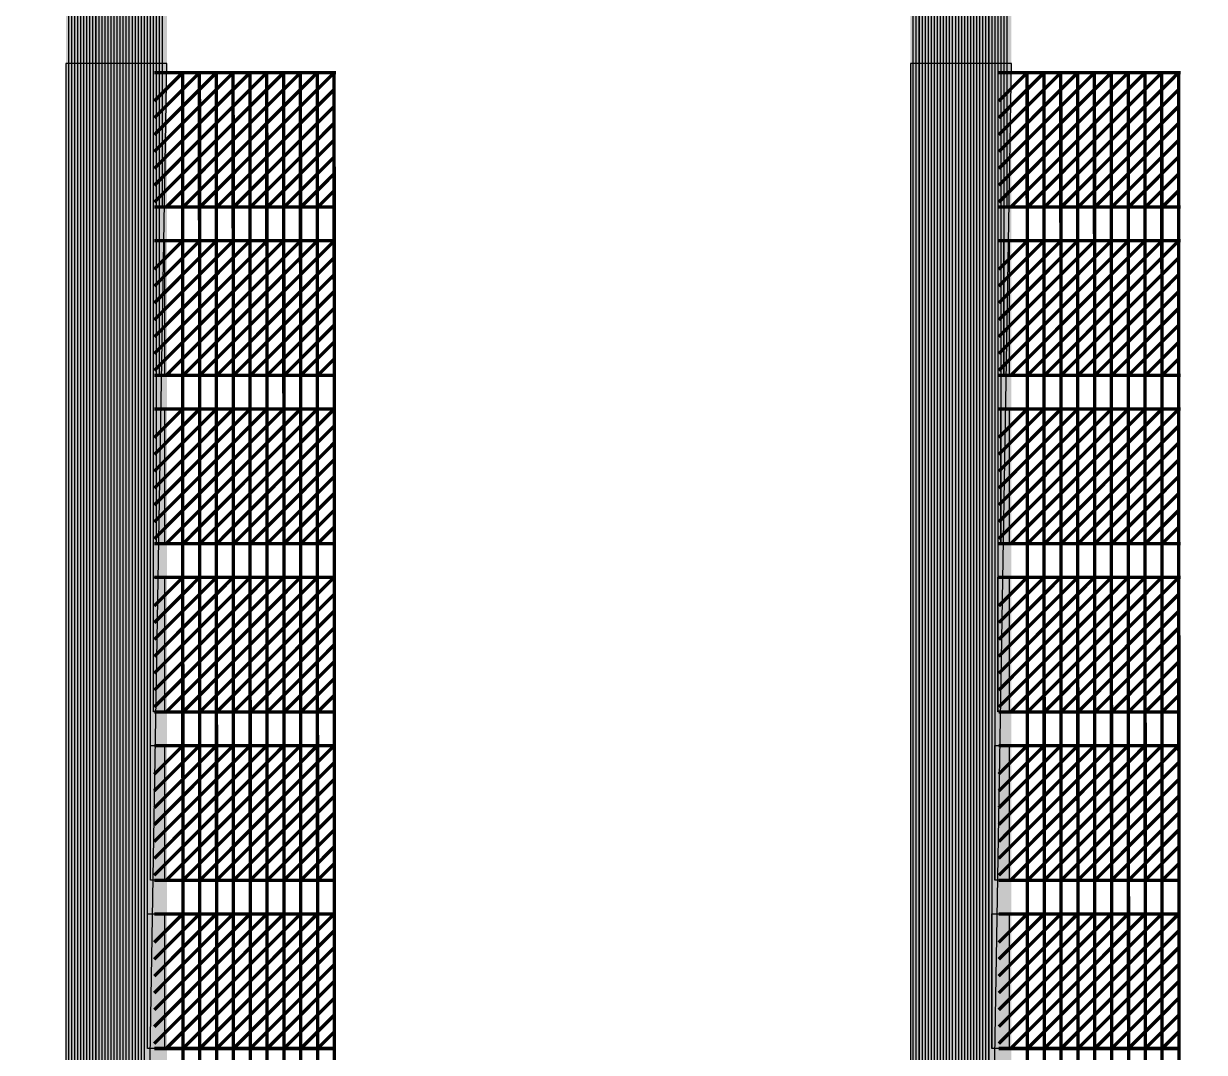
# Model space of a CAD drawing. Header units: millimetres. Extents: x -51 to 51, y -51 to 51.
# Drawn here: x 6.489 to 9.997, y -6.108 to -3.051 of the extents above; entities that cross this region are included whole.
import ezdxf

# ---------------------------------------------------------------- set-up
doc = ezdxf.new("R2010")
doc.units = ezdxf.units.MM
doc.linetypes.add('DASHED', pattern=[19.05, 12.7, -6.35])
for name, color, linetype in [('bottom_SU8', 5, 'Continuous'), ('metal', 43, 'Continuous'), ('reference', 18, 'DASHED')]:
    doc.layers.add(name, color=color, linetype=linetype)
doc.layers.add('top SU-8', color=3, linetype='Continuous', transparency=0.63)

msp = doc.modelspace()

# ---------------------------------------------------------------- linework, layer by layer
at = {"layer": 'bottom_SU8', "transparency": 33554544}
for points, const_width in [([(6.7646, 5.9298), (6.7646, -19.1017)], 0.3), ([(9.2735, 5.9298), (9.2735, -19.1017)], 0.3), ([(6.877, -3.2811), (6.9619, -3.1961)], 0.01), ([(6.8772, -3.331), (7.0119, -3.1961)], 0.01), ([(6.8772, -3.3811), (7.0619, -3.1961)], 0.01), ([(6.8772, -3.4313), (7.1119, -3.1961)], 0.01), ([(6.8772, -3.4814), (7.1619, -3.1961)], 0.01), ([(6.8772, -3.5315), (7.2119, -3.1961)], 0.01), ([(6.8772, -3.5816), (7.2619, -3.1961)], 0.01), ([(6.8772, -3.1961), (7.4174, -3.1961)], 0.01), ([(6.9127, -3.5961), (7.3119, -3.1961)], 0.01), ([(6.9661, -19.0957), (6.9615, -3.1964)], 0.01), ([(6.9627, -3.5961), (7.3619, -3.1961)], 0.01), ([(7.0158, -19.0957), (7.0115, -3.1964)], 0.01), ([(7.0127, -3.5961), (7.4119, -3.1961)], 0.01), ([(7.0658, -19.0957), (7.0615, -3.1964)], 0.01), ([(7.1161, -19.0957), (7.1115, -3.1961)], 0.01), ([(7.1661, -19.0957), (7.1615, -3.1964)], 0.01), ([(7.2161, -19.0957), (7.2115, -3.1961)], 0.01), ([(7.2661, -19.0957), (7.2619, -3.1961)], 0.01), ([(7.3161, -19.0957), (7.3115, -3.1961)], 0.01), ([(7.3661, -19.0957), (7.3615, -3.1961)], 0.01), ([(7.4161, -19.0957), (7.4115, -3.1921)], 0.01), ([(9.3858, -3.2811), (9.4707, -3.1961)], 0.01), ([(9.386, -3.331), (9.5207, -3.1961)], 0.01), ([(9.386, -3.3811), (9.5707, -3.1961)], 0.01), ([(9.386, -3.4313), (9.6207, -3.1961)], 0.01), ([(9.386, -3.4814), (9.6707, -3.1961)], 0.01), ([(9.386, -3.5315), (9.7207, -3.1961)], 0.01), ([(9.386, -3.5816), (9.7707, -3.1961)], 0.01), ([(9.386, -3.1961), (9.9262, -3.1961)], 0.01), ([(9.4215, -3.5961), (9.8207, -3.1961)], 0.01), ([(9.4749, -19.0957), (9.4703, -3.1964)], 0.01), ([(9.4715, -3.5961), (9.8707, -3.1961)], 0.01), ([(9.5247, -19.0957), (9.5203, -3.1964)], 0.01), ([(9.5215, -3.5961), (9.9207, -3.1961)], 0.01), ([(9.5747, -19.0957), (9.5703, -3.1964)], 0.01), ([(9.6249, -19.0957), (9.6203, -3.1961)], 0.01), ([(9.6749, -19.0957), (9.6703, -3.1964)], 0.01), ([(9.7249, -19.0957), (9.7203, -3.1961)], 0.01), ([(9.7749, -19.0957), (9.7707, -3.1961)], 0.01), ([(9.8249, -19.0957), (9.8203, -3.1961)], 0.01), ([(9.8749, -19.0957), (9.8703, -3.1961)], 0.01), ([(9.9249, -19.0957), (9.9204, -3.1921)], 0.01), ([(7.0627, -3.5961), (7.412, -3.2461)], 0.01), ([(9.5715, -3.5961), (9.9208, -3.2461)], 0.01), ([(7.1127, -3.5961), (7.4121, -3.2961)], 0.01), ([(9.6215, -3.5961), (9.9209, -3.2961)], 0.01), ([(7.1627, -3.5961), (7.4122, -3.3461)], 0.01), ([(9.6715, -3.5961), (9.921, -3.3461)], 0.01), ([(7.2127, -3.5961), (7.4123, -3.3961)], 0.01), ([(9.7215, -3.5961), (9.9211, -3.3961)], 0.01), ([(7.2627, -3.5961), (7.4124, -3.4461)], 0.01), ([(9.7715, -3.5961), (9.9212, -3.4461)], 0.01), ([(7.3127, -3.5961), (7.4125, -3.4961)], 0.01), ([(9.8215, -3.5961), (9.9213, -3.4961)], 0.01), ([(7.3627, -3.5961), (7.4126, -3.5461)], 0.01), ([(9.8715, -3.5961), (9.9214, -3.5461)], 0.01), ([(6.8772, -3.5961), (7.4175, -3.5961)], 0.01), ([(9.386, -3.5961), (9.9263, -3.5961)], 0.01), ([(6.877, -3.7811), (6.9619, -3.6961)], 0.01), ([(6.8772, -3.831), (7.0119, -3.6961)], 0.01), ([(6.8772, -3.8811), (7.0619, -3.6961)], 0.01), ([(6.8772, -3.9313), (7.1119, -3.6961)], 0.01), ([(6.8772, -3.9814), (7.1619, -3.6961)], 0.01), ([(6.8772, -4.0315), (7.2119, -3.6961)], 0.01), ([(6.8772, -4.0816), (7.2619, -3.6961)], 0.01), ([(6.8772, -3.6961), (7.4174, -3.6961)], 0.01), ([(6.9127, -4.0961), (7.3119, -3.6961)], 0.01), ([(6.9627, -4.0961), (7.3619, -3.6961)], 0.01), ([(7.0127, -4.0961), (7.4119, -3.6961)], 0.01), ([(9.3858, -3.7811), (9.4707, -3.6961)], 0.01), ([(9.386, -3.831), (9.5207, -3.6961)], 0.01), ([(9.386, -3.8811), (9.5707, -3.6961)], 0.01), ([(9.386, -3.9313), (9.6207, -3.6961)], 0.01), ([(9.386, -3.9814), (9.6707, -3.6961)], 0.01), ([(9.386, -4.0315), (9.7207, -3.6961)], 0.01), ([(9.386, -4.0816), (9.7707, -3.6961)], 0.01), ([(9.386, -3.6961), (9.9262, -3.6961)], 0.01), ([(9.4215, -4.0961), (9.8207, -3.6961)], 0.01), ([(9.4715, -4.0961), (9.8707, -3.6961)], 0.01), ([(9.5215, -4.0961), (9.9207, -3.6961)], 0.01), ([(7.0627, -4.0961), (7.412, -3.7461)], 0.01), ([(9.5715, -4.0961), (9.9208, -3.7461)], 0.01), ([(7.1127, -4.0961), (7.4121, -3.7961)], 0.01), ([(9.6215, -4.0961), (9.9209, -3.7961)], 0.01), ([(7.1627, -4.0961), (7.4122, -3.8461)], 0.01), ([(9.6715, -4.0961), (9.921, -3.8461)], 0.01), ([(7.2127, -4.0961), (7.4123, -3.8961)], 0.01), ([(9.7215, -4.0961), (9.9211, -3.8961)], 0.01), ([(7.2627, -4.0961), (7.4124, -3.9461)], 0.01), ([(9.7715, -4.0961), (9.9212, -3.9461)], 0.01), ([(7.3127, -4.0961), (7.4125, -3.9961)], 0.01), ([(9.8215, -4.0961), (9.9213, -3.9961)], 0.01), ([(7.3627, -4.0961), (7.4126, -4.0461)], 0.01), ([(9.8715, -4.0961), (9.9214, -4.0461)], 0.01), ([(6.8772, -4.0961), (7.4175, -4.0961)], 0.01), ([(9.386, -4.0961), (9.9263, -4.0961)], 0.01), ([(6.877, -4.2811), (6.9619, -4.1961)], 0.01), ([(6.8772, -4.331), (7.0119, -4.1961)], 0.01), ([(6.8772, -4.3811), (7.0619, -4.1961)], 0.01), ([(6.8772, -4.4313), (7.1119, -4.1961)], 0.01), ([(6.8772, -4.4814), (7.1619, -4.1961)], 0.01), ([(6.8772, -4.5315), (7.2119, -4.1961)], 0.01), ([(6.8772, -4.5816), (7.2619, -4.1961)], 0.01), ([(6.8772, -4.1961), (7.4174, -4.1961)], 0.01), ([(6.9127, -4.5961), (7.3119, -4.1961)], 0.01), ([(6.9627, -4.5961), (7.3619, -4.1961)], 0.01), ([(7.0127, -4.5961), (7.4119, -4.1961)], 0.01), ([(9.3858, -4.2811), (9.4707, -4.1961)], 0.01), ([(9.386, -4.331), (9.5207, -4.1961)], 0.01), ([(9.386, -4.3811), (9.5707, -4.1961)], 0.01), ([(9.386, -4.4313), (9.6207, -4.1961)], 0.01), ([(9.386, -4.4814), (9.6707, -4.1961)], 0.01), ([(9.386, -4.5315), (9.7207, -4.1961)], 0.01), ([(9.386, -4.5816), (9.7707, -4.1961)], 0.01), ([(9.386, -4.1961), (9.9262, -4.1961)], 0.01), ([(9.4215, -4.5961), (9.8207, -4.1961)], 0.01), ([(9.4715, -4.5961), (9.8707, -4.1961)], 0.01), ([(9.5215, -4.5961), (9.9207, -4.1961)], 0.01), ([(7.0627, -4.5961), (7.412, -4.2461)], 0.01), ([(9.5715, -4.5961), (9.9208, -4.2461)], 0.01), ([(7.1127, -4.5961), (7.4121, -4.2961)], 0.01), ([(9.6215, -4.5961), (9.9209, -4.2961)], 0.01), ([(7.1627, -4.5961), (7.4122, -4.3461)], 0.01), ([(9.6715, -4.5961), (9.921, -4.3461)], 0.01), ([(7.2127, -4.5961), (7.4123, -4.3961)], 0.01), ([(9.7215, -4.5961), (9.9211, -4.3961)], 0.01), ([(7.2627, -4.5961), (7.4124, -4.4461)], 0.01), ([(9.7715, -4.5961), (9.9212, -4.4461)], 0.01), ([(7.3127, -4.5961), (7.4125, -4.4961)], 0.01), ([(9.8215, -4.5961), (9.9213, -4.4961)], 0.01), ([(7.3627, -4.5961), (7.4126, -4.5461)], 0.01), ([(9.8715, -4.5961), (9.9214, -4.5461)], 0.01), ([(6.8772, -4.5961), (7.4175, -4.5961)], 0.01), ([(9.386, -4.5961), (9.9263, -4.5961)], 0.01), ([(6.877, -4.7811), (6.9619, -4.6961)], 0.01), ([(6.8772, -4.831), (7.0119, -4.6961)], 0.01), ([(6.8772, -4.8811), (7.0619, -4.6961)], 0.01), ([(6.8772, -4.9313), (7.1119, -4.6961)], 0.01), ([(6.8772, -4.9814), (7.1619, -4.6961)], 0.01), ([(6.8772, -5.0315), (7.2119, -4.6961)], 0.01), ([(6.8772, -5.0816), (7.2619, -4.6961)], 0.01), ([(6.8772, -4.6961), (7.4174, -4.6961)], 0.01), ([(6.9127, -5.0961), (7.3119, -4.6961)], 0.01), ([(6.9627, -5.0961), (7.3619, -4.6961)], 0.01), ([(7.0127, -5.0961), (7.4119, -4.6961)], 0.01), ([(9.3858, -4.7811), (9.4707, -4.6961)], 0.01), ([(9.386, -4.831), (9.5207, -4.6961)], 0.01), ([(9.386, -4.8811), (9.5707, -4.6961)], 0.01), ([(9.386, -4.9313), (9.6207, -4.6961)], 0.01), ([(9.386, -4.9814), (9.6707, -4.6961)], 0.01), ([(9.386, -5.0315), (9.7207, -4.6961)], 0.01), ([(9.386, -5.0816), (9.7707, -4.6961)], 0.01), ([(9.386, -4.6961), (9.9262, -4.6961)], 0.01), ([(9.4215, -5.0961), (9.8207, -4.6961)], 0.01), ([(9.4715, -5.0961), (9.8707, -4.6961)], 0.01), ([(9.5215, -5.0961), (9.9207, -4.6961)], 0.01), ([(7.0627, -5.0961), (7.412, -4.7461)], 0.01), ([(9.5715, -5.0961), (9.9208, -4.7461)], 0.01), ([(7.1127, -5.0961), (7.4121, -4.7961)], 0.01), ([(9.6215, -5.0961), (9.9209, -4.7961)], 0.01), ([(7.1627, -5.0961), (7.4122, -4.8461)], 0.01), ([(9.6715, -5.0961), (9.921, -4.8461)], 0.01), ([(7.2127, -5.0961), (7.4123, -4.8961)], 0.01), ([(9.7215, -5.0961), (9.9211, -4.8961)], 0.01), ([(7.2627, -5.0961), (7.4124, -4.9461)], 0.01), ([(9.7715, -5.0961), (9.9212, -4.9461)], 0.01), ([(7.3127, -5.0961), (7.4125, -4.9961)], 0.01), ([(9.8215, -5.0961), (9.9213, -4.9961)], 0.01), ([(7.3627, -5.0961), (7.4126, -5.0461)], 0.01), ([(9.8715, -5.0961), (9.9214, -5.0461)], 0.01), ([(6.8772, -5.0961), (7.4175, -5.0961)], 0.01), ([(9.386, -5.0961), (9.9263, -5.0961)], 0.01), ([(6.877, -5.2811), (6.9619, -5.1961)], 0.01), ([(6.8772, -5.331), (7.0119, -5.1961)], 0.01), ([(6.8772, -5.3811), (7.0619, -5.1961)], 0.01), ([(6.8772, -5.4313), (7.1119, -5.1961)], 0.01), ([(6.8772, -5.4814), (7.1619, -5.1961)], 0.01), ([(6.8772, -5.5315), (7.2119, -5.1961)], 0.01), ([(6.8772, -5.5816), (7.2619, -5.1961)], 0.01), ([(6.8772, -5.1961), (7.4174, -5.1961)], 0.01), ([(6.9127, -5.5961), (7.3119, -5.1961)], 0.01), ([(6.9627, -5.5961), (7.3619, -5.1961)], 0.01), ([(7.0127, -5.5961), (7.4119, -5.1961)], 0.01), ([(9.3858, -5.2811), (9.4707, -5.1961)], 0.01), ([(9.386, -5.331), (9.5207, -5.1961)], 0.01), ([(9.386, -5.3811), (9.5707, -5.1961)], 0.01), ([(9.386, -5.4313), (9.6207, -5.1961)], 0.01), ([(9.386, -5.4814), (9.6707, -5.1961)], 0.01), ([(9.386, -5.5315), (9.7207, -5.1961)], 0.01), ([(9.386, -5.5816), (9.7707, -5.1961)], 0.01), ([(9.386, -5.1961), (9.9262, -5.1961)], 0.01), ([(9.4215, -5.5961), (9.8207, -5.1961)], 0.01), ([(9.4715, -5.5961), (9.8707, -5.1961)], 0.01), ([(9.5215, -5.5961), (9.9207, -5.1961)], 0.01), ([(7.0627, -5.5961), (7.412, -5.2461)], 0.01), ([(9.5715, -5.5961), (9.9208, -5.2461)], 0.01), ([(7.1127, -5.5961), (7.4121, -5.2961)], 0.01), ([(9.6215, -5.5961), (9.9209, -5.2961)], 0.01), ([(7.1627, -5.5961), (7.4122, -5.3461)], 0.01), ([(9.6715, -5.5961), (9.921, -5.3461)], 0.01), ([(7.2127, -5.5961), (7.4123, -5.3961)], 0.01), ([(9.7215, -5.5961), (9.9211, -5.3961)], 0.01), ([(7.2627, -5.5961), (7.4124, -5.4461)], 0.01), ([(9.7715, -5.5961), (9.9212, -5.4461)], 0.01), ([(7.3127, -5.5961), (7.4125, -5.4961)], 0.01), ([(9.8215, -5.5961), (9.9213, -5.4961)], 0.01), ([(7.3627, -5.5961), (7.4126, -5.5461)], 0.01), ([(9.8715, -5.5961), (9.9214, -5.5461)], 0.01), ([(6.8772, -5.5961), (7.4175, -5.5961)], 0.01), ([(9.386, -5.5961), (9.9263, -5.5961)], 0.01), ([(6.877, -5.7811), (6.9619, -5.6961)], 0.01), ([(6.8772, -5.831), (7.0119, -5.6961)], 0.01), ([(6.8772, -5.8811), (7.0619, -5.6961)], 0.01), ([(6.8772, -5.9313), (7.1119, -5.6961)], 0.01), ([(6.8772, -5.9814), (7.1619, -5.6961)], 0.01), ([(6.8772, -6.0315), (7.2119, -5.6961)], 0.01), ([(6.8772, -6.0816), (7.2619, -5.6961)], 0.01), ([(6.8772, -5.6961), (7.4174, -5.6961)], 0.01), ([(6.9127, -6.0961), (7.3119, -5.6961)], 0.01), ([(6.9627, -6.0961), (7.3619, -5.6961)], 0.01), ([(7.0127, -6.0961), (7.4119, -5.6961)], 0.01), ([(9.3858, -5.7811), (9.4707, -5.6961)], 0.01), ([(9.386, -5.831), (9.5207, -5.6961)], 0.01), ([(9.386, -5.8811), (9.5707, -5.6961)], 0.01), ([(9.386, -5.9313), (9.6207, -5.6961)], 0.01), ([(9.386, -5.9814), (9.6707, -5.6961)], 0.01), ([(9.386, -6.0315), (9.7207, -5.6961)], 0.01), ([(9.386, -6.0816), (9.7707, -5.6961)], 0.01), ([(9.386, -5.6961), (9.9262, -5.6961)], 0.01), ([(9.4215, -6.0961), (9.8207, -5.6961)], 0.01), ([(9.4715, -6.0961), (9.8707, -5.6961)], 0.01), ([(9.5215, -6.0961), (9.9207, -5.6961)], 0.01), ([(7.0627, -6.0961), (7.412, -5.7461)], 0.01), ([(9.5715, -6.0961), (9.9208, -5.7461)], 0.01), ([(7.1127, -6.0961), (7.4121, -5.7961)], 0.01), ([(9.6215, -6.0961), (9.9209, -5.7961)], 0.01), ([(7.1627, -6.0961), (7.4122, -5.8461)], 0.01), ([(9.6715, -6.0961), (9.921, -5.8461)], 0.01), ([(7.2127, -6.0961), (7.4123, -5.8961)], 0.01), ([(9.7215, -6.0961), (9.9211, -5.8961)], 0.01), ([(7.2627, -6.0961), (7.4124, -5.9461)], 0.01), ([(9.7715, -6.0961), (9.9212, -5.9461)], 0.01), ([(7.3127, -6.0961), (7.4125, -5.9961)], 0.01), ([(9.8215, -6.0961), (9.9213, -5.9961)], 0.01), ([(7.3627, -6.0961), (7.4126, -6.0461)], 0.01), ([(9.8715, -6.0961), (9.9214, -6.0461)], 0.01), ([(6.8772, -6.0961), (7.4175, -6.0961)], 0.01), ([(9.386, -6.0961), (9.9263, -6.0961)], 0.01)]:
    msp.add_lwpolyline(points, dxfattribs=dict(at, const_width=const_width))
at = {"layer": 'metal', "transparency": 33554544}
for points, const_width in [([(6.7666, -11.0957), (6.7666, 10.5754)], 0.004), ([(9.2755, -11.0957), (9.2755, 10.5754)], 0.004), ([(6.7486, -12.0957), (6.7486, 10.0274)], 0.004), ([(6.7576, -11.5957), (6.7576, 10.0291)], 0.004), ([(9.2575, -12.0957), (9.2575, 10.0274)], 0.004), ([(9.2665, -11.5957), (9.2665, 10.0291)], 0.004), ([(6.7756, -10.5957), (6.7756, 9.9562)], 0.004), ([(9.2845, -10.5957), (9.2845, 9.9562)], 0.004), ([(6.7306, -13.0957), (6.7306, 9.4365)], 0.004), ([(6.7396, -12.5957), (6.7396, 9.4365)], 0.004), ([(9.2395, -13.0957), (9.2395, 9.4365)], 0.004), ([(9.2485, -12.5957), (9.2485, 9.4365)], 0.004), ([(6.7846, -10.0961), (6.7846, 9.3481)], 0.004), ([(6.7936, -9.5961), (6.7936, 9.3481)], 0.004), ([(9.2935, -10.0961), (9.2935, 9.3481)], 0.004), ([(9.3025, -9.5961), (9.3025, 9.3481)], 0.004), ([(6.7126, -14.0957), (6.7126, 8.8389)], 0.004), ([(6.7216, -13.5957), (6.7216, 8.8407)], 0.004), ([(9.2215, -14.0957), (9.2215, 8.8389)], 0.004), ([(9.2305, -13.5957), (9.2305, 8.8407)], 0.004), ([(6.8026, -9.0961), (6.8026, 8.7599)], 0.004), ([(6.8116, -8.5961), (6.8116, 8.7617)], 0.004), ([(9.3115, -9.0961), (9.3115, 8.7599)], 0.004), ([(9.3205, -8.5961), (9.3205, 8.7617)], 0.004), ([(6.6946, -15.0957), (6.6946, 8.2445)], 0.004), ([(6.7036, -14.5957), (6.7036, 8.2445)], 0.004), ([(9.2035, -15.0957), (9.2035, 8.2445)], 0.004), ([(9.2125, -14.5957), (9.2125, 8.2445)], 0.004), ([(6.8206, -8.0961), (6.8206, 8.1764)], 0.004), ([(6.8296, -7.5961), (6.8296, 8.1756)], 0.004), ([(9.3295, -8.0961), (9.3295, 8.1764)], 0.004), ([(9.3385, -7.5961), (9.3385, 8.1756)], 0.004), ([(6.6766, -16.0957), (6.6766, 7.6503)], 0.004), ([(6.6856, -15.5957), (6.6856, 7.6503)], 0.004), ([(9.1855, -16.0957), (9.1855, 7.6503)], 0.004), ([(9.1945, -15.5957), (9.1945, 7.6503)], 0.004), ([(6.8386, -7.0961), (6.8386, 7.597)], 0.004), ([(6.8476, -6.5961), (6.8476, 7.5952)], 0.004), ([(9.3475, -7.0961), (9.3475, 7.597)], 0.004), ([(9.3565, -6.5961), (9.3565, 7.5952)], 0.004), ([(6.6586, -17.0957), (6.6586, 7.0554)], 0.004), ([(6.6676, -16.5957), (6.6676, 7.0554)], 0.004), ([(9.1675, -17.0957), (9.1675, 7.0554)], 0.004), ([(9.1765, -16.5957), (9.1765, 7.0554)], 0.004), ([(6.8566, -6.0961), (6.8566, 7.0114)], 0.004), ([(6.8656, -5.5961), (6.8656, 7.0085)], 0.004), ([(9.3655, -6.0961), (9.3655, 7.0114)], 0.004), ([(9.3745, -5.5961), (9.3745, 7.0085)], 0.004), ([(6.6406, -18.0957), (6.6406, 6.4565)], 0.004), ([(6.6496, -17.5957), (6.6496, 6.4576)], 0.004), ([(9.1495, -18.0957), (9.1495, 6.4565)], 0.004), ([(9.1585, -17.5957), (9.1585, 6.4576)], 0.004), ([(6.8746, -5.0961), (6.8746, 6.4268)], 0.004), ([(9.3835, -5.0961), (9.3835, 6.4268)], 0.004), ([(6.8836, -4.5961), (6.8822, 6.4169)], 0.004), ([(9.3925, -4.5961), (9.391, 6.4169)], 0.004), ([(6.6316, -18.5957), (6.6316, 5.8943)], 0.004), ([(9.1405, -18.5957), (9.1405, 5.8943)], 0.004), ([(6.6226, -19.0957), (6.6226, 5.8889)], 0.004), ([(9.1315, -19.0957), (9.1315, 5.8889)], 0.004), ([(6.8926, -4.0961), (6.8926, 5.854)], 0.004), ([(6.9016, -3.5961), (6.9016, 5.8488)], 0.004), ([(9.4015, -4.0961), (9.4015, 5.854)], 0.004), ([(9.4105, -3.5961), (9.4105, 5.8488)], 0.004), ([(6.9013, -3.5572), (7.262, -3.1957)], 0.006), ([(6.9014, -3.3066), (7.012, -3.1957)], 0.006), ([(6.9014, -3.507), (7.212, -3.1957)], 0.006), ([(6.9015, -3.4066), (7.112, -3.1957)], 0.006), ([(6.9015, -3.2564), (6.962, -3.1957)], 0.006), ([(6.9016, -3.3565), (7.062, -3.1957)], 0.006), ([(6.9017, -3.4565), (7.162, -3.1957)], 0.006), ([(6.9026, -3.1957), (7.415, -3.1957)], 0.006), ([(6.9128, -3.5957), (7.312, -3.1957)], 0.006), ([(6.9628, -3.5957), (6.962, -3.1957)], 0.006), ([(6.9628, -3.5957), (7.362, -3.1957)], 0.006), ([(7.0128, -3.5957), (7.012, -3.1957)], 0.006), ([(7.0128, -3.5957), (7.412, -3.1957)], 0.006), ([(7.0628, -3.5957), (7.062, -3.1957)], 0.006), ([(7.1128, -3.5957), (7.112, -3.1957)], 0.006), ([(7.1628, -3.5957), (7.162, -3.1957)], 0.006), ([(7.2128, -3.5957), (7.212, -3.1957)], 0.006), ([(7.2628, -3.5957), (7.262, -3.1957)], 0.006), ([(7.3128, -3.5957), (7.312, -3.1957)], 0.006), ([(7.3628, -3.5957), (7.362, -3.1957)], 0.006), ([(7.4128, -3.5957), (7.412, -3.1957)], 0.006), ([(9.4101, -3.5572), (9.7708, -3.1957)], 0.006), ([(9.4102, -3.3066), (9.5208, -3.1957)], 0.006), ([(9.4102, -3.507), (9.7208, -3.1957)], 0.006), ([(9.4103, -3.4066), (9.6208, -3.1957)], 0.006), ([(9.4103, -3.2564), (9.4708, -3.1957)], 0.006), ([(9.4104, -3.3565), (9.5708, -3.1957)], 0.006), ([(9.4106, -3.4565), (9.6708, -3.1957)], 0.006), ([(9.4114, -3.1957), (9.9238, -3.1957)], 0.006), ([(9.4217, -3.5957), (9.8208, -3.1957)], 0.006), ([(9.4717, -3.5957), (9.4708, -3.1957)], 0.006), ([(9.4717, -3.5957), (9.8708, -3.1957)], 0.006), ([(9.5217, -3.5957), (9.5208, -3.1957)], 0.006), ([(9.5217, -3.5957), (9.9208, -3.1957)], 0.006), ([(9.5717, -3.5957), (9.5708, -3.1957)], 0.006), ([(9.6217, -3.5957), (9.6208, -3.1957)], 0.006), ([(9.6717, -3.5957), (9.6708, -3.1957)], 0.006), ([(9.7217, -3.5957), (9.7208, -3.1957)], 0.006), ([(9.7717, -3.5957), (9.7708, -3.1957)], 0.006), ([(9.8217, -3.5957), (9.8208, -3.1957)], 0.006), ([(9.8717, -3.5957), (9.8708, -3.1957)], 0.006), ([(9.9217, -3.5957), (9.9208, -3.1957)], 0.006), ([(7.0628, -3.5957), (7.4121, -3.2457)], 0.006), ([(9.5717, -3.5957), (9.9209, -3.2457)], 0.006), ([(7.1128, -3.5957), (7.4122, -3.2957)], 0.006), ([(9.6217, -3.5957), (9.921, -3.2957)], 0.006), ([(7.1628, -3.5957), (7.4123, -3.3457)], 0.006), ([(9.6717, -3.5957), (9.9211, -3.3457)], 0.006), ([(7.2128, -3.5957), (7.4124, -3.3957)], 0.006), ([(9.7217, -3.5957), (9.9213, -3.3957)], 0.006), ([(7.2628, -3.5957), (7.4125, -3.4457)], 0.006), ([(9.7717, -3.5957), (9.9214, -3.4457)], 0.006), ([(7.3128, -3.5957), (7.4126, -3.4957)], 0.006), ([(9.8217, -3.5957), (9.9215, -3.4957)], 0.006), ([(7.3628, -3.5957), (7.4127, -3.5457)], 0.006), ([(9.8717, -3.5957), (9.9216, -3.5457)], 0.006), ([(6.9005, -3.5957), (7.4153, -3.5957)], 0.006), ([(9.4094, -3.5957), (9.9241, -3.5957)], 0.006), ([(6.9026, -3.8054), (7.012, -3.6957)], 0.006), ([(6.9026, -3.8554), (7.062, -3.6957)], 0.006), ([(6.9026, -3.9055), (7.112, -3.6957)], 0.006), ([(6.9026, -4.0558), (7.262, -3.6957)], 0.006), ([(6.9026, -3.6957), (7.415, -3.6957)], 0.006), ([(6.9027, -3.9556), (7.162, -3.6957)], 0.006), ([(6.9027, -4.0057), (7.212, -3.6957)], 0.006), ([(6.9027, -3.7551), (6.962, -3.6957)], 0.006), ([(6.9128, -4.0957), (7.312, -3.6957)], 0.006), ([(6.9628, -4.0957), (6.962, -3.6957)], 0.006), ([(6.9628, -4.0957), (7.362, -3.6957)], 0.006), ([(7.0128, -4.0957), (7.012, -3.6957)], 0.006), ([(7.0128, -4.0957), (7.412, -3.6957)], 0.006), ([(7.0628, -4.0957), (7.062, -3.6957)], 0.006), ([(7.1128, -4.0957), (7.112, -3.6957)], 0.006), ([(7.1628, -4.0957), (7.162, -3.6957)], 0.006), ([(7.2128, -4.0957), (7.212, -3.6957)], 0.006), ([(7.2628, -4.0957), (7.262, -3.6957)], 0.006), ([(7.3128, -4.0957), (7.312, -3.6957)], 0.006), ([(7.3628, -4.0957), (7.362, -3.6957)], 0.006), ([(7.4128, -4.0957), (7.412, -3.6957)], 0.006), ([(9.4114, -3.8054), (9.5208, -3.6957)], 0.006), ([(9.4114, -3.8554), (9.5708, -3.6957)], 0.006), ([(9.4114, -3.9055), (9.6208, -3.6957)], 0.006), ([(9.4114, -4.0558), (9.7708, -3.6957)], 0.006), ([(9.4114, -3.6957), (9.9238, -3.6957)], 0.006), ([(9.4115, -3.9556), (9.6708, -3.6957)], 0.006), ([(9.4115, -4.0057), (9.7208, -3.6957)], 0.006), ([(9.4115, -3.7551), (9.4708, -3.6957)], 0.006), ([(9.4217, -4.0957), (9.8208, -3.6957)], 0.006), ([(9.4717, -4.0957), (9.4708, -3.6957)], 0.006), ([(9.4717, -4.0957), (9.8708, -3.6957)], 0.006), ([(9.5217, -4.0957), (9.5208, -3.6957)], 0.006), ([(9.5217, -4.0957), (9.9208, -3.6957)], 0.006), ([(9.5717, -4.0957), (9.5708, -3.6957)], 0.006), ([(9.6217, -4.0957), (9.6208, -3.6957)], 0.006), ([(9.6717, -4.0957), (9.6708, -3.6957)], 0.006), ([(9.7217, -4.0957), (9.7208, -3.6957)], 0.006), ([(9.7717, -4.0957), (9.7708, -3.6957)], 0.006), ([(9.8217, -4.0957), (9.8208, -3.6957)], 0.006), ([(9.8717, -4.0957), (9.8708, -3.6957)], 0.006), ([(9.9217, -4.0957), (9.9208, -3.6957)], 0.006), ([(7.0628, -4.0957), (7.4121, -3.7457)], 0.006), ([(9.5717, -4.0957), (9.9209, -3.7457)], 0.006), ([(7.1128, -4.0957), (7.4122, -3.7957)], 0.006), ([(9.6217, -4.0957), (9.921, -3.7957)], 0.006), ([(7.1628, -4.0957), (7.4123, -3.8457)], 0.006), ([(9.6717, -4.0957), (9.9211, -3.8457)], 0.006), ([(7.2128, -4.0957), (7.4124, -3.8957)], 0.006), ([(9.7217, -4.0957), (9.9213, -3.8957)], 0.006), ([(7.2628, -4.0957), (7.4125, -3.9457)], 0.006), ([(9.7717, -4.0957), (9.9214, -3.9457)], 0.006), ([(7.3128, -4.0957), (7.4126, -3.9957)], 0.006), ([(9.8217, -4.0957), (9.9215, -3.9957)], 0.006), ([(7.3628, -4.0957), (7.4127, -4.0457)], 0.006), ([(9.8717, -4.0957), (9.9216, -4.0457)], 0.006), ([(6.9005, -4.0957), (7.4153, -4.0957)], 0.006), ([(9.4094, -4.0957), (9.9241, -4.0957)], 0.006), ([(6.9026, -4.3054), (7.012, -4.1957)], 0.006), ([(6.9026, -4.3554), (7.062, -4.1957)], 0.006), ([(6.9026, -4.4055), (7.112, -4.1957)], 0.006), ([(6.9026, -4.5558), (7.262, -4.1957)], 0.006), ([(6.9026, -4.1957), (7.415, -4.1957)], 0.006), ([(6.9027, -4.4556), (7.162, -4.1957)], 0.006), ([(6.9027, -4.5057), (7.212, -4.1957)], 0.006), ([(6.9027, -4.2551), (6.962, -4.1957)], 0.006), ([(6.9128, -4.5957), (7.312, -4.1957)], 0.006), ([(6.9628, -4.5957), (6.962, -4.1957)], 0.006), ([(6.9628, -4.5957), (7.362, -4.1957)], 0.006), ([(7.0128, -4.5957), (7.012, -4.1957)], 0.006), ([(7.0128, -4.5957), (7.412, -4.1957)], 0.006), ([(7.0628, -4.5957), (7.062, -4.1957)], 0.006), ([(7.1128, -4.5957), (7.112, -4.1957)], 0.006), ([(7.1628, -4.5957), (7.162, -4.1957)], 0.006), ([(7.2128, -4.5957), (7.212, -4.1957)], 0.006), ([(7.2628, -4.5957), (7.262, -4.1957)], 0.006), ([(7.3128, -4.5957), (7.312, -4.1957)], 0.006), ([(7.3628, -4.5957), (7.362, -4.1957)], 0.006), ([(7.4128, -4.5957), (7.412, -4.1957)], 0.006), ([(9.4114, -4.3054), (9.5208, -4.1957)], 0.006), ([(9.4114, -4.3554), (9.5708, -4.1957)], 0.006), ([(9.4114, -4.4055), (9.6208, -4.1957)], 0.006), ([(9.4114, -4.5558), (9.7708, -4.1957)], 0.006), ([(9.4114, -4.1957), (9.9238, -4.1957)], 0.006), ([(9.4115, -4.4556), (9.6708, -4.1957)], 0.006), ([(9.4115, -4.5057), (9.7208, -4.1957)], 0.006), ([(9.4115, -4.2551), (9.4708, -4.1957)], 0.006), ([(9.4217, -4.5957), (9.8208, -4.1957)], 0.006), ([(9.4717, -4.5957), (9.4708, -4.1957)], 0.006), ([(9.4717, -4.5957), (9.8708, -4.1957)], 0.006), ([(9.5217, -4.5957), (9.5208, -4.1957)], 0.006), ([(9.5217, -4.5957), (9.9208, -4.1957)], 0.006), ([(9.5717, -4.5957), (9.5708, -4.1957)], 0.006), ([(9.6217, -4.5957), (9.6208, -4.1957)], 0.006), ([(9.6717, -4.5957), (9.6708, -4.1957)], 0.006), ([(9.7217, -4.5957), (9.7208, -4.1957)], 0.006), ([(9.7717, -4.5957), (9.7708, -4.1957)], 0.006), ([(9.8217, -4.5957), (9.8208, -4.1957)], 0.006), ([(9.8717, -4.5957), (9.8708, -4.1957)], 0.006), ([(9.9217, -4.5957), (9.9208, -4.1957)], 0.006), ([(7.0628, -4.5957), (7.4121, -4.2457)], 0.006), ([(9.5717, -4.5957), (9.9209, -4.2457)], 0.006), ([(7.1128, -4.5957), (7.4122, -4.2957)], 0.006), ([(9.6217, -4.5957), (9.921, -4.2957)], 0.006), ([(7.1628, -4.5957), (7.4123, -4.3457)], 0.006), ([(9.6717, -4.5957), (9.9211, -4.3457)], 0.006), ([(7.2128, -4.5957), (7.4124, -4.3957)], 0.006), ([(9.7217, -4.5957), (9.9213, -4.3957)], 0.006), ([(7.2628, -4.5957), (7.4125, -4.4457)], 0.006), ([(9.7717, -4.5957), (9.9214, -4.4457)], 0.006), ([(7.3128, -4.5957), (7.4126, -4.4957)], 0.006), ([(9.8217, -4.5957), (9.9215, -4.4957)], 0.006), ([(7.3628, -4.5957), (7.4127, -4.5457)], 0.006), ([(9.8717, -4.5957), (9.9216, -4.5457)], 0.006), ([(6.9005, -4.5957), (7.4153, -4.5957)], 0.006), ([(9.4094, -4.5957), (9.9241, -4.5957)], 0.006), ([(6.9026, -4.8054), (7.012, -4.6957)], 0.006), ([(6.9026, -4.8554), (7.062, -4.6957)], 0.006), ([(6.9026, -4.9055), (7.112, -4.6957)], 0.006), ([(6.9026, -5.0558), (7.262, -4.6957)], 0.006), ([(6.9026, -4.6957), (7.415, -4.6957)], 0.006), ([(6.9027, -4.9556), (7.162, -4.6957)], 0.006), ([(6.9027, -5.0057), (7.212, -4.6957)], 0.006), ([(6.9027, -4.7551), (6.962, -4.6957)], 0.006), ([(6.9128, -5.0957), (7.312, -4.6957)], 0.006), ([(6.9628, -5.0957), (6.962, -4.6957)], 0.006), ([(6.9628, -5.0957), (7.362, -4.6957)], 0.006), ([(7.0128, -5.0957), (7.012, -4.6957)], 0.006), ([(7.0128, -5.0957), (7.412, -4.6957)], 0.006), ([(7.0628, -5.0957), (7.062, -4.6957)], 0.006), ([(7.1128, -5.0957), (7.112, -4.6957)], 0.006), ([(7.1628, -5.0957), (7.162, -4.6957)], 0.006), ([(7.2128, -5.0957), (7.212, -4.6957)], 0.006), ([(7.2628, -5.0957), (7.262, -4.6957)], 0.006), ([(7.3128, -5.0957), (7.312, -4.6957)], 0.006), ([(7.3628, -5.0957), (7.362, -4.6957)], 0.006), ([(7.4128, -5.0957), (7.412, -4.6957)], 0.006), ([(9.4114, -4.8054), (9.5208, -4.6957)], 0.006), ([(9.4114, -4.8554), (9.5708, -4.6957)], 0.006), ([(9.4114, -4.9055), (9.6208, -4.6957)], 0.006), ([(9.4114, -5.0558), (9.7708, -4.6957)], 0.006), ([(9.4114, -4.6957), (9.9238, -4.6957)], 0.006), ([(9.4115, -4.9556), (9.6708, -4.6957)], 0.006), ([(9.4115, -5.0057), (9.7208, -4.6957)], 0.006), ([(9.4115, -4.7551), (9.4708, -4.6957)], 0.006), ([(9.4217, -5.0957), (9.8208, -4.6957)], 0.006), ([(9.4717, -5.0957), (9.4708, -4.6957)], 0.006), ([(9.4717, -5.0957), (9.8708, -4.6957)], 0.006), ([(9.5217, -5.0957), (9.5208, -4.6957)], 0.006), ([(9.5217, -5.0957), (9.9208, -4.6957)], 0.006), ([(9.5717, -5.0957), (9.5708, -4.6957)], 0.006), ([(9.6217, -5.0957), (9.6208, -4.6957)], 0.006), ([(9.6717, -5.0957), (9.6708, -4.6957)], 0.006), ([(9.7217, -5.0957), (9.7208, -4.6957)], 0.006), ([(9.7717, -5.0957), (9.7708, -4.6957)], 0.006), ([(9.8217, -5.0957), (9.8208, -4.6957)], 0.006), ([(9.8717, -5.0957), (9.8708, -4.6957)], 0.006), ([(9.9217, -5.0957), (9.9208, -4.6957)], 0.006), ([(7.0628, -5.0957), (7.4121, -4.7457)], 0.006), ([(9.5717, -5.0957), (9.9209, -4.7457)], 0.006), ([(7.1128, -5.0957), (7.4122, -4.7957)], 0.006), ([(9.6217, -5.0957), (9.921, -4.7957)], 0.006), ([(7.1628, -5.0957), (7.4123, -4.8457)], 0.006), ([(9.6717, -5.0957), (9.9211, -4.8457)], 0.006), ([(7.2128, -5.0957), (7.4124, -4.8957)], 0.006), ([(9.7217, -5.0957), (9.9213, -4.8957)], 0.006), ([(7.2628, -5.0957), (7.4125, -4.9457)], 0.006), ([(9.7717, -5.0957), (9.9214, -4.9457)], 0.006), ([(7.3128, -5.0957), (7.4126, -4.9957)], 0.006), ([(9.8217, -5.0957), (9.9215, -4.9957)], 0.006), ([(7.3628, -5.0957), (7.4127, -5.0457)], 0.006), ([(9.8717, -5.0957), (9.9216, -5.0457)], 0.006), ([(6.9005, -5.0957), (7.4153, -5.0957)], 0.006), ([(9.4094, -5.0957), (9.9241, -5.0957)], 0.006), ([(6.9026, -5.3054), (7.012, -5.1957)], 0.006), ([(6.9026, -5.3554), (7.062, -5.1957)], 0.006), ([(6.9026, -5.4055), (7.112, -5.1957)], 0.006), ([(6.9026, -5.5558), (7.262, -5.1957)], 0.006), ([(6.9026, -5.1957), (7.415, -5.1957)], 0.006), ([(6.9027, -5.4556), (7.162, -5.1957)], 0.006), ([(6.9027, -5.5057), (7.212, -5.1957)], 0.006), ([(6.9027, -5.2551), (6.962, -5.1957)], 0.006), ([(6.9128, -5.5957), (7.312, -5.1957)], 0.006), ([(6.9628, -5.5957), (6.962, -5.1957)], 0.006), ([(6.9628, -5.5957), (7.362, -5.1957)], 0.006), ([(7.0128, -5.5957), (7.012, -5.1957)], 0.006), ([(7.0128, -5.5957), (7.412, -5.1957)], 0.006), ([(7.0628, -5.5957), (7.062, -5.1957)], 0.006), ([(7.1128, -5.5957), (7.112, -5.1957)], 0.006), ([(7.1628, -5.5957), (7.162, -5.1957)], 0.006), ([(7.2128, -5.5957), (7.212, -5.1957)], 0.006), ([(7.2628, -5.5957), (7.262, -5.1957)], 0.006), ([(7.3128, -5.5957), (7.312, -5.1957)], 0.006), ([(7.3628, -5.5957), (7.362, -5.1957)], 0.006), ([(7.4128, -5.5957), (7.412, -5.1957)], 0.006), ([(9.4114, -5.3054), (9.5208, -5.1957)], 0.006), ([(9.4114, -5.3554), (9.5708, -5.1957)], 0.006), ([(9.4114, -5.4055), (9.6208, -5.1957)], 0.006), ([(9.4114, -5.5558), (9.7708, -5.1957)], 0.006), ([(9.4114, -5.1957), (9.9238, -5.1957)], 0.006), ([(9.4115, -5.4556), (9.6708, -5.1957)], 0.006), ([(9.4115, -5.5057), (9.7208, -5.1957)], 0.006), ([(9.4115, -5.2551), (9.4708, -5.1957)], 0.006), ([(9.4217, -5.5957), (9.8208, -5.1957)], 0.006), ([(9.4717, -5.5957), (9.4708, -5.1957)], 0.006), ([(9.4717, -5.5957), (9.8708, -5.1957)], 0.006), ([(9.5217, -5.5957), (9.5208, -5.1957)], 0.006), ([(9.5217, -5.5957), (9.9208, -5.1957)], 0.006), ([(9.5717, -5.5957), (9.5708, -5.1957)], 0.006), ([(9.6217, -5.5957), (9.6208, -5.1957)], 0.006), ([(9.6717, -5.5957), (9.6708, -5.1957)], 0.006), ([(9.7217, -5.5957), (9.7208, -5.1957)], 0.006), ([(9.7717, -5.5957), (9.7708, -5.1957)], 0.006), ([(9.8217, -5.5957), (9.8208, -5.1957)], 0.006), ([(9.8717, -5.5957), (9.8708, -5.1957)], 0.006), ([(9.9217, -5.5957), (9.9208, -5.1957)], 0.006), ([(7.0628, -5.5957), (7.4121, -5.2457)], 0.006), ([(9.5717, -5.5957), (9.9209, -5.2457)], 0.006), ([(7.1128, -5.5957), (7.4122, -5.2957)], 0.006), ([(9.6217, -5.5957), (9.921, -5.2957)], 0.006), ([(7.1628, -5.5957), (7.4123, -5.3457)], 0.006), ([(9.6717, -5.5957), (9.9211, -5.3457)], 0.006), ([(7.2128, -5.5957), (7.4124, -5.3957)], 0.006), ([(9.7217, -5.5957), (9.9213, -5.3957)], 0.006), ([(7.2628, -5.5957), (7.4125, -5.4457)], 0.006), ([(9.7717, -5.5957), (9.9214, -5.4457)], 0.006), ([(7.3128, -5.5957), (7.4126, -5.4957)], 0.006), ([(9.8217, -5.5957), (9.9215, -5.4957)], 0.006), ([(7.3628, -5.5957), (7.4127, -5.5457)], 0.006), ([(9.8717, -5.5957), (9.9216, -5.5457)], 0.006), ([(6.9005, -5.5957), (7.4153, -5.5957)], 0.006), ([(9.4094, -5.5957), (9.9241, -5.5957)], 0.006), ([(6.9026, -5.8054), (7.012, -5.6957)], 0.006), ([(6.9026, -5.8554), (7.062, -5.6957)], 0.006), ([(6.9026, -5.9055), (7.112, -5.6957)], 0.006), ([(6.9026, -6.0558), (7.262, -5.6957)], 0.006), ([(6.9026, -5.6957), (7.415, -5.6957)], 0.006), ([(6.9027, -5.9556), (7.162, -5.6957)], 0.006), ([(6.9027, -6.0057), (7.212, -5.6957)], 0.006), ([(6.9027, -5.7551), (6.962, -5.6957)], 0.006), ([(6.9128, -6.0957), (7.312, -5.6957)], 0.006), ([(6.9628, -6.0957), (6.962, -5.6957)], 0.006), ([(6.9628, -6.0957), (7.362, -5.6957)], 0.006), ([(7.0128, -6.0957), (7.012, -5.6957)], 0.006), ([(7.0128, -6.0957), (7.412, -5.6957)], 0.006), ([(7.0628, -6.0957), (7.062, -5.6957)], 0.006), ([(7.1128, -6.0957), (7.112, -5.6957)], 0.006), ([(7.1628, -6.0957), (7.162, -5.6957)], 0.006), ([(7.2128, -6.0957), (7.212, -5.6957)], 0.006), ([(7.2628, -6.0957), (7.262, -5.6957)], 0.006), ([(7.3128, -6.0957), (7.312, -5.6957)], 0.006), ([(7.3628, -6.0957), (7.362, -5.6957)], 0.006), ([(7.4128, -6.0957), (7.412, -5.6957)], 0.006), ([(9.4114, -5.8054), (9.5208, -5.6957)], 0.006), ([(9.4114, -5.8554), (9.5708, -5.6957)], 0.006), ([(9.4114, -5.9055), (9.6208, -5.6957)], 0.006), ([(9.4114, -6.0558), (9.7708, -5.6957)], 0.006), ([(9.4114, -5.6957), (9.9238, -5.6957)], 0.006), ([(9.4115, -5.9556), (9.6708, -5.6957)], 0.006), ([(9.4115, -6.0057), (9.7208, -5.6957)], 0.006), ([(9.4115, -5.7551), (9.4708, -5.6957)], 0.006), ([(9.4217, -6.0957), (9.8208, -5.6957)], 0.006), ([(9.4717, -6.0957), (9.4708, -5.6957)], 0.006), ([(9.4717, -6.0957), (9.8708, -5.6957)], 0.006), ([(9.5217, -6.0957), (9.5208, -5.6957)], 0.006), ([(9.5217, -6.0957), (9.9208, -5.6957)], 0.006), ([(9.5717, -6.0957), (9.5708, -5.6957)], 0.006), ([(9.6217, -6.0957), (9.6208, -5.6957)], 0.006), ([(9.6717, -6.0957), (9.6708, -5.6957)], 0.006), ([(9.7217, -6.0957), (9.7208, -5.6957)], 0.006), ([(9.7717, -6.0957), (9.7708, -5.6957)], 0.006), ([(9.8217, -6.0957), (9.8208, -5.6957)], 0.006), ([(9.8717, -6.0957), (9.8708, -5.6957)], 0.006), ([(9.9217, -6.0957), (9.9208, -5.6957)], 0.006), ([(7.0628, -6.0957), (7.4121, -5.7457)], 0.006), ([(9.5717, -6.0957), (9.9209, -5.7457)], 0.006), ([(7.1128, -6.0957), (7.4122, -5.7957)], 0.006), ([(9.6217, -6.0957), (9.921, -5.7957)], 0.006), ([(7.1628, -6.0957), (7.4123, -5.8457)], 0.006), ([(9.6717, -6.0957), (9.9211, -5.8457)], 0.006), ([(7.2128, -6.0957), (7.4124, -5.8957)], 0.006), ([(9.7217, -6.0957), (9.9213, -5.8957)], 0.006), ([(7.2628, -6.0957), (7.4125, -5.9457)], 0.006), ([(9.7717, -6.0957), (9.9214, -5.9457)], 0.006), ([(7.3128, -6.0957), (7.4126, -5.9957)], 0.006), ([(9.8217, -6.0957), (9.9215, -5.9957)], 0.006), ([(7.3628, -6.0957), (7.4127, -6.0457)], 0.006), ([(9.8717, -6.0957), (9.9216, -6.0457)], 0.006), ([(6.9005, -6.0957), (7.4153, -6.0957)], 0.006), ([(9.4094, -6.0957), (9.9241, -6.0957)], 0.006)]:
    msp.add_lwpolyline(points, dxfattribs=dict(at, const_width=const_width))
for points in [[(6.8926, -3.6961), (6.9076, -3.6961), (6.9076, -4.0961), (6.8926, -4.0961)], [(9.4015, -3.6961), (9.4164, -3.6961), (9.4164, -4.0961), (9.4015, -4.0961)], [(6.8836, -4.1961), (6.9076, -4.1961), (6.9076, -4.5961), (6.8836, -4.5961)], [(9.3925, -4.1961), (9.4164, -4.1961), (9.4164, -4.5961), (9.3925, -4.5961)], [(6.8746, -4.6961), (6.9076, -4.6961), (6.9076, -5.0961), (6.8746, -5.0961)], [(9.3835, -4.6961), (9.4164, -4.6961), (9.4164, -5.0961), (9.3835, -5.0961)], [(6.8656, -5.1961), (6.9076, -5.1961), (6.9076, -5.5961), (6.8656, -5.5961)], [(9.3745, -5.1961), (9.4164, -5.1961), (9.4164, -5.5961), (9.3745, -5.5961)], [(6.8566, -5.6961), (6.9076, -5.6961), (6.9076, -6.0961), (6.8566, -6.0961)], [(9.3655, -5.6961), (9.4164, -5.6961), (9.4164, -6.0961), (9.3655, -6.0961)]]:
    msp.add_lwpolyline(points, close=True, dxfattribs=at)
at = {"layer": 'reference'}
msp.add_circle((0, 0), 38.1, dxfattribs=at)
at = {"layer": 'top SU-8', "transparency": 33554544, "const_width": 0.3}
for points in [[(6.7646, 5.9298), (6.7646, -3.1722)], [(9.2735, 5.9298), (9.2735, -3.1722)]]:
    msp.add_lwpolyline(points, dxfattribs=at)
at = {"layer": 'top SU-8', "transparency": 33554544}
for points in [[(6.9146, -3.1692), (6.6147, -3.1692), (6.6145, -19.1018), (6.6476, -19.1018)], [(9.4234, -3.1692), (9.1235, -3.1692), (9.1233, -19.1018), (9.1564, -19.1018)]]:
    msp.add_lwpolyline(points, close=True, dxfattribs=at)

doc.saveas('drawing.dxf')
